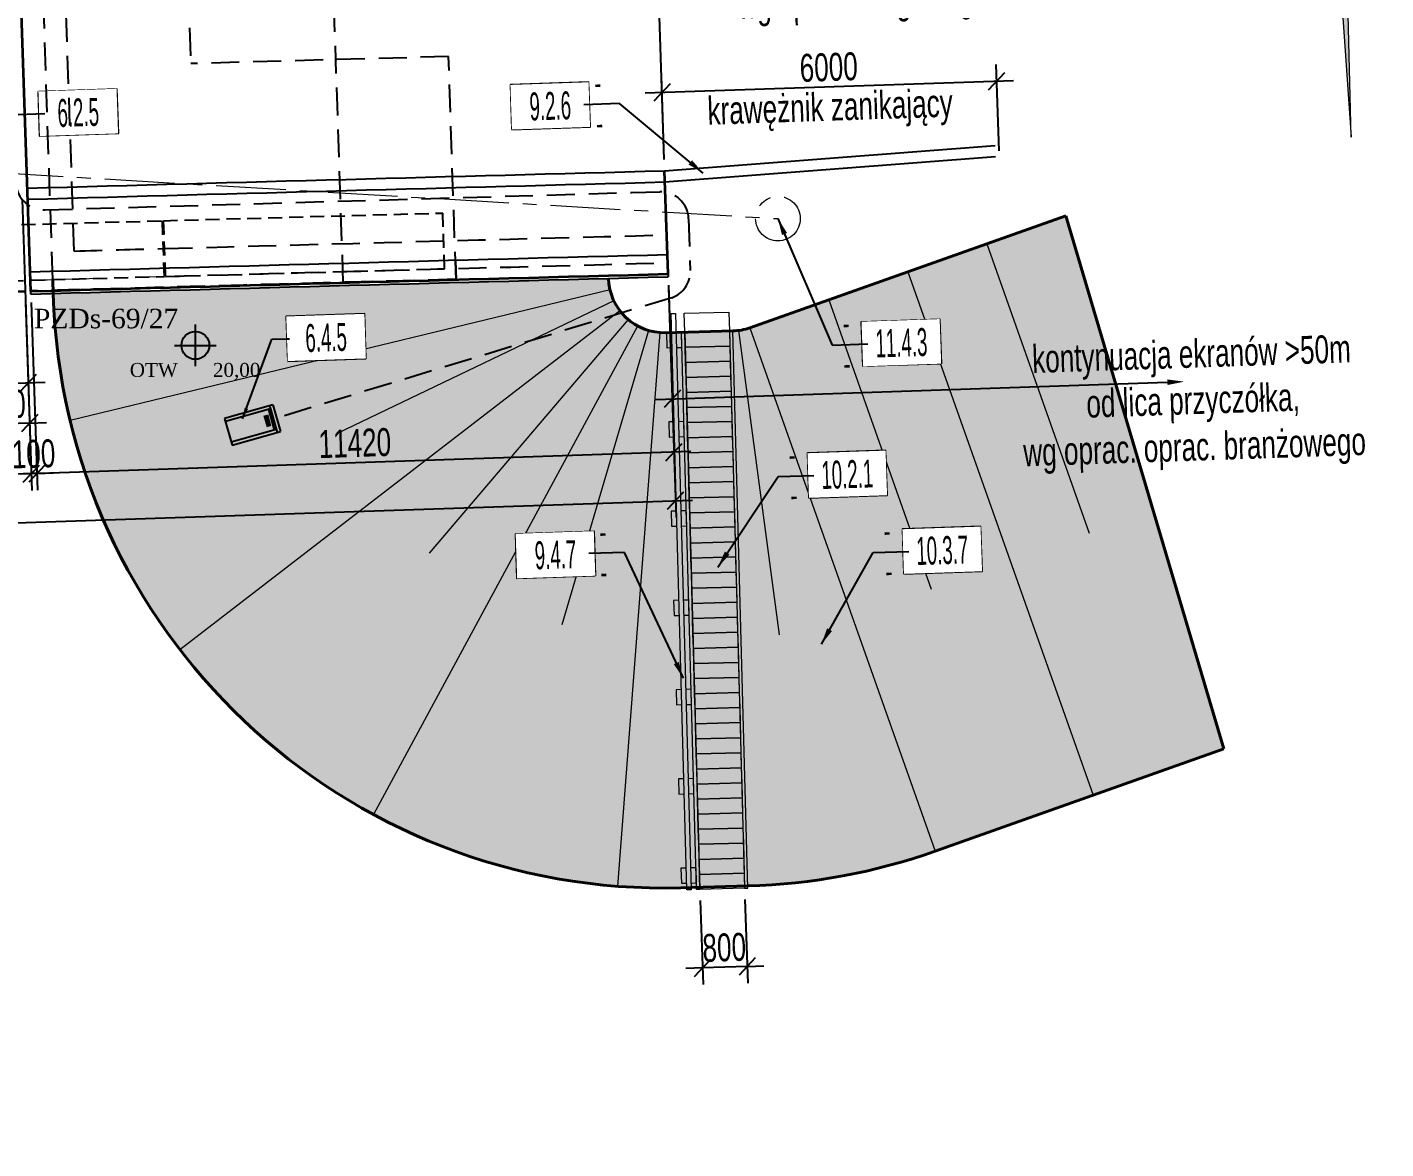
# Model space of a CAD drawing. Header units: metres. Extents: x 8395712 to 9795150, y 4166577 to 5794892.
# Drawn here: x 8418211.05 to 8418235.39, y 5772402.6 to 5772422.7 of the extents above; entities that cross this region are included whole.
import ezdxf
from ezdxf.enums import TextEntityAlignment as Align

# ---------------------------------------------------------------- set-up
doc = ezdxf.new("R2010")
doc.units = ezdxf.units.M
doc.set_wipeout_variables(frame=1)
doc.header["$PDMODE"] = 35
doc.header["$PDSIZE"] = 0.002
for name, pattern in [('CENTER', [2, 1.25, -0.25, 0.25, -0.25]), ('DASHED', [0.75, 0.5, -0.25]), ('HIDDEN', [0.375, 0.25, -0.125])]:
    doc.linetypes.add(name, pattern=pattern)
for name, color, linetype in [('00RysOpi-T', 2, 'Continuous'), ('AII_M_bariery', 8, 'Continuous'), ('AII_M_ekrany', 8, 'Continuous'), ('AII_M_krawężnik', 9, 'Continuous'), ('AII_M_opisy do legendy', 2, 'Continuous'), ('AII_M_podpory', 1, 'Continuous'), ('AII_M_schody', 8, 'Continuous'), ('AII_odwodnienie_drenaż', 140, 'Continuous')]:
    doc.layers.add(name, color=color, linetype=linetype)
for name, color, linetype, lineweight in [('AII_M_geologia', 1, 'Continuous', 25), ('AII_M_konstrukcja 0.35', 2, 'Continuous', 35), ('AII_M_kreskowanie', 8, 'Continuous', 0), ('AII_M_kreskowanie skarp', 8, 'Continuous', 0), ('AII_M_odwodnienie', 8, 'Continuous', 9), ('AII_M_opisy spadki', 9, 'Continuous', 18), ('AII_M_opisy wymiary', 1, 'Continuous', 25), ('AII_M_skarpy', 62, 'Continuous', 18), ('AII_M_wymiary', 1, 'Continuous', 25), ('AII_M_wyposazenie', 1, 'Continuous', 25)]:
    doc.layers.add(name, color=color, linetype=linetype, lineweight=lineweight)
doc.styles.add('CDMSTYLE', font='CDMSIMPL.shx', dxfattribs={"width": 0.7, "bigfont": 'CDMBIGPL.shx'})
doc.styles.add('GT_B-SP', font='times.ttf')
doc.linetypes.add('OGRODZENIE2', pattern='A,6.35,-2.54,[132,ltypeshp.shx,S=2.54,R=0,X=-2.54,Y=0],-2.54,25.4', length=36.83)
doc.dimstyles.new('CDM-ME100MM$7', dxfattribs={"dimscale": 0.1, "dimtxt": 2.5, "dimasz": 1.5, "dimexe": 1.5, "dimexo": 1, "dimgap": 0.5, "dimtad": 1, "dimdec": 0, "dimlfac": 1000, "dimrnd": 1, "dimzin": 9, "dimtxsty": 'CDMSTYLE', "dimblk": 'OBLIQUE', "dimcen": 2.5, "dimdle": 1.5, "dimclrd": 9, "dimclre": 9, "dimclrt": 1, "dimadec": 1, "dimazin": 2, "dimtfac": 1, "dimtdec": 0, "dimtix": 1, "dimtmove": 2, "dimatfit": 3, "dimfxl": 1, "dimtvp": 1, "dimtolj": 1, "dimtzin": 0, "dimlwd": 25, "dimlwe": 25, "dimarcsym": 0})
doc.dimstyles.new('CDM-ME200MM', dxfattribs={"dimscale": 0.2, "dimtxt": 2.5, "dimasz": 1.5, "dimexe": 1.5, "dimexo": 1, "dimgap": 0.5, "dimtad": 1, "dimdec": 0, "dimlfac": 1000, "dimrnd": 1, "dimzin": 9, "dimtxsty": 'CDMSTYLE', "dimblk": 'OBLIQUE', "dimcen": 2.5, "dimdle": 1.5, "dimclrd": 9, "dimclre": 9, "dimadec": 1, "dimazin": 2, "dimtfac": 1, "dimtdec": 0, "dimtix": 1, "dimtmove": 2, "dimatfit": 3, "dimldrblk": 'DOT', "dimfxl": 1, "dimtvp": 1, "dimtolj": 1, "dimtzin": 0, "dimlwd": 25, "dimlwe": 25, "dimarcsym": 0})
doc.dimstyles.new('CDM-ME200MM$7', dxfattribs={"dimscale": 0.2, "dimtxt": 2.5, "dimasz": 1.5, "dimexe": 1.5, "dimexo": 1, "dimgap": 0.5, "dimtad": 1, "dimdec": 0, "dimlfac": 1000, "dimrnd": 1, "dimzin": 9, "dimtxsty": 'CDMSTYLE', "dimblk": 'OBLIQUE', "dimcen": 2.5, "dimdle": 1.5, "dimclrd": 9, "dimclre": 9, "dimadec": 1, "dimazin": 2, "dimtfac": 1, "dimtdec": 0, "dimtix": 1, "dimtmove": 2, "dimatfit": 3, "dimfxl": 1, "dimtvp": 1, "dimtolj": 1, "dimtzin": 0, "dimlwd": 25, "dimlwe": 25, "dimarcsym": 0})

# ---------------------------------------------------------------- blocks, each defined once
blk = doc.blocks.new('_OBLIQUE')
at = {"color": 0, "linetype": 'ByBlock'}
blk.add_line((-0.5, -0.5), (0.5, 0.5), dxfattribs=at)
blk = doc.blocks.new('*D35')
at = {"layer": 'AII_M_opisy wymiary', "color": 9, "linetype": 'ByBlock', "lineweight": 25, "transparency": 16777216}
for p, q in [((8418222.539, 5772418.029), (8418222.677, 5772413.918)), ((8418123.155, 5772414.699), (8418123.293, 5772410.589)), ((8418122.983, 5772410.878), (8418222.967, 5772414.228))]:
    blk.add_line(p, q, dxfattribs=at)
at = {"layer": 'Defpoints', "color": 0, "linetype": 'ByBlock', "lineweight": 25, "transparency": 16777216}
for p in [(8418222.533, 5772418.229), (8418123.149, 5772414.899), (8418222.667, 5772414.218)]:
    blk.add_point(p, dxfattribs=at)
at = {"layer": 'AII_M_opisy wymiary', "color": 9, "linetype": 'ByBlock', "lineweight": 25, "transparency": 16777216, "xscale": 0.3, "yscale": 0.3, "zscale": 0.3}
for p, rotation in [((8418222.667, 5772414.218), 1.918980294524142), ((8418123.283, 5772410.888), 181.9189802945241)]:
    blk.add_blockref('_OBLIQUE', p, dxfattribs=dict(at, rotation=rotation))
at = {"layer": 'AII_M_opisy wymiary', "color": 0, "linetype": 'ByBlock', "lineweight": 40, "transparency": 16777216, "insert": (8418172.963, 5772412.903), "char_height": 0.5, "attachment_point": 5, "rotation": 1.919, "style": 'CDMSTYLE'}
blk.add_mtext('\\A1;99440', dxfattribs=at)
blk = doc.blocks.new('_DOT')
at = {"color": 0, "linetype": 'ByBlock'}
blk.add_line((-0.5, 0), (-1, 0), dxfattribs=at)
at = {"color": 0, "linetype": 'ByBlock', "const_width": 0.5}
blk.add_lwpolyline([(-0.25, 0, 1), (0.25, 0, 1)], format="xyb", close=True, dxfattribs=at)
blk = doc.blocks.new('A$C76382393')
at = {"layer": 'AII_M_opisy spadki'}
h = blk.add_hatch(color=254, dxfattribs=at)
h.dxf.hatch_style = 1
edge = h.paths.add_edge_path()
edge.add_line((0.1321, -8.0488), (-0.0484, 2.9497))
edge.add_line((-0.0484, 2.9497), (-0.5483, 2.9402))
edge.add_line((-0.5483, 2.9402), (0.1321, -8.0488))
at = {"layer": 'AII_M_opisy spadki', "color": 8}
blk.add_lwpolyline([(0.1321, -8.0488), (-0.0484, 2.9497), (-0.5483, 2.9402)], close=True, dxfattribs=at)
blk = doc.blocks.new('*U147')
at = {"layer": 'AII_M_schody', "linetype": 'Continuous', "lineweight": 5}
blk.add_lwpolyline([(0.135, -0.4), (-0.135, -0.4), (-0.135, 0.4), (0.135, 0.4)], close=True, dxfattribs=at)
blk = doc.blocks.new('*U148')
at = {"layer": 'AII_M_schody', "color": 0, "linetype": 'ByBlock', "lineweight": -2, "transparency": 16777216}
for p in [(0, 0), (0.27, 0), (0.54, 0), (0.81, 0), (1.08, 0), (1.35, 0), (1.62, 0), (1.89, 0), (2.16, 0), (2.43, 0), (2.7, 0), (2.97, 0), (3.24, 0), (3.51, 0), (3.78, 0), (4.05, 0), (4.32, 0), (4.59, 0), (4.86, 0), (5.13, 0), (5.4, 0), (5.67, 0), (5.94, 0), (6.21, 0), (6.48, 0), (6.75, 0), (7.02, 0), (7.29, 0), (7.56, 0), (7.83, 0), (8.1, 0), (8.37, 0), (8.64, 0), (8.91, 0), (9.18, 0), (9.45, 0), (9.72, 0)]:
    blk.add_blockref('*U147', p, dxfattribs=at)
blk = doc.blocks.new('*U149')
at = {"layer": 'AII_M_schody', "linetype": 'Continuous', "lineweight": 5}
for points in [[(0.135, 0.04), (0.135, 0.135), (-0.135, 0.135), (-0.135, 0.04)], [(-0.135, -0.04), (-0.135, -0.135), (0.135, -0.135), (0.135, -0.04)]]:
    blk.add_lwpolyline(points, dxfattribs=at)
blk = doc.blocks.new('*U150')
at = {"layer": 'AII_M_schody', "color": 0, "linetype": 'ByBlock', "lineweight": -2, "transparency": 16777216}
for p in [(0, 0), (1.6, 0), (3.2, 0), (4.8, 0), (6.4, 0), (8, 0), (9.6, 0)]:
    blk.add_blockref('*U149', p, dxfattribs=at)
blk = doc.blocks.new('A$Cdee05ab6')
at = {"layer": 'AII_M_kreskowanie skarp'}
for p, q in [((5.706, 0.584), (7.538, -4.602)), ((4.292, 0.084), (7.606, -9.298)), ((-1.042, -0.236), (-10.715, -2.569)), ((-1.069, -0.028), (-6.567, -0.178)), ((-0.973, -0.433), (-5.934, -2.806)), ((2.878, -0.415), (4.709, -5.601)), ((-0.864, -0.611), (-8.751, -6.677)), ((-0.548, -0.882), (-5.286, -9.631)), ((-0.72, -0.763), (-4.288, -4.949)), ((-0.355, -0.962), (-1.911, -6.237)), ((1.259, -0.964), (1.983, -6.416)), ((1.463, -0.915), (4.777, -10.297)), ((-0.149, -1), (-0.919, -10.921))]:
    blk.add_line(p, q, dxfattribs=at)
at = {"layer": 'AII_M_schody', "linetype": 'Continuous', "lineweight": 5}
for points in [[(0.052, -0.661), (0.132, -0.658), (0.405, -10.985), (0.325, -10.987)], [(0.296, -0.994), (0.287, -0.654), (1.087, -0.633), (1.096, -0.973)], [(1.42, -10.958), (1.156, -0.972), (1.096, -0.973), (1.36, -10.96)], [(0.5, -10.982), (0.236, -0.996), (0.296, -0.994), (0.56, -10.981)]]:
    blk.add_lwpolyline(points, close=True, dxfattribs=at)
at = {"layer": 'AII_M_skarpy', "linetype": 'ByBlock', "lineweight": 40}
for p, q in [((7.122, 1.084), (1.463, -0.915)), ((9.95, -8.47), (7.122, 1.084)), ((-11.015, -0.299), (-11.023, -0.05)), ((1.156, -0.972), (-0.043, -1.003)), ((9.95, -8.47), (4.777, -10.297)), ((1.419, -10.918), (0.22, -10.95))]:
    blk.add_line(p, q, dxfattribs=at)
for centre, radius, start, end in [((-0.069, -0.004), 1, 181.4167, 271.5124), ((-0.069, -0.004), 10.95, 181.5482, 271.5124), ((1.13, 0.028), 1, 271.5124, 289.4546), ((1.13, 0.028), 10.95, 271.5124, 289.4546)]:
    blk.add_arc(centre, radius, start, end, dxfattribs=at)
at = {"layer": 'AII_M_schody', "color": 1, "linetype": 'ByBlock', "lineweight": 25, "rotation": 271.5123745641687}
for name, p in [('*U148', (0.7, -1.119)), ('*U150', (0.105, -1.134))]:
    blk.add_blockref(name, p, dxfattribs=at)
blk = doc.blocks.new('*D168')
at = {"layer": 'AII_M_opisy wymiary', "color": 9, "lineweight": 25, "transparency": 16777216}
for p, q in [((8418222.462, 5772420.329), (8418222.349, 5772423.696)), ((8418229.954, 5772423.651), (8418228.922, 5772423.616)), ((8418222.059, 5772423.386), (8418223.092, 5772423.42))]:
    blk.add_line(p, q, dxfattribs=at)
blk.add_solid([(8418229.952, 5772423.701), (8418229.956, 5772423.601), (8418230.254, 5772423.661)], dxfattribs=at)
at = {"layer": 'Defpoints', "color": 0, "lineweight": 25, "transparency": 16777216}
for p in [(8418230.173, 5772426.062), (8418230.254, 5772423.661), (8418222.469, 5772420.129)]:
    blk.add_point(p, dxfattribs=at)
at = {"layer": 'AII_M_opisy wymiary', "color": 9, "lineweight": 25, "transparency": 16777216, "xscale": 0.3, "yscale": 0.3, "zscale": 0.3, "rotation": 181.9206224705968}
blk.add_blockref('_OBLIQUE', (8418222.359, 5772423.396), dxfattribs=at)
at = {"layer": 'AII_M_opisy wymiary', "color": 0, "lineweight": 25, "transparency": 16777216, "insert": (8418226.007, 5772423.518), "char_height": 0.5, "attachment_point": 5, "rotation": 1.9206, "style": 'CDMSTYLE'}
blk.add_mtext('\\A1;kontynuacja barier \\Pwg oprac. drogowego', dxfattribs=at)
blk = doc.blocks.new('*D170')
at = {"layer": 'AII_M_opisy wymiary', "color": 9, "linetype": 'ByBlock', "lineweight": 25, "transparency": 16777216}
for p, q in [((8418228.46, 5772420.489), (8418228.408, 5772422.035)), ((8418222.122, 5772421.524), (8418228.718, 5772421.745)), ((8418222.462, 5772420.329), (8418222.412, 5772421.833))]:
    blk.add_line(p, q, dxfattribs=at)
at = {"layer": 'Defpoints', "color": 0, "linetype": 'ByBlock', "lineweight": 25, "transparency": 16777216}
for p in [(8418228.418, 5772421.735), (8418228.467, 5772420.29), (8418222.469, 5772420.129)]:
    blk.add_point(p, dxfattribs=at)
at = {"layer": 'AII_M_opisy wymiary', "color": 9, "linetype": 'ByBlock', "lineweight": 25, "transparency": 16777216, "xscale": 0.3, "yscale": 0.3, "zscale": 0.3}
for p, rotation in [((8418228.418, 5772421.735), 1.92062245059773), ((8418222.422, 5772421.534), 181.9206224505977)]:
    blk.add_blockref('_OBLIQUE', p, dxfattribs=dict(at, rotation=rotation))
at = {"layer": 'AII_M_opisy wymiary', "color": 0, "linetype": 'ByBlock', "lineweight": 25, "transparency": 16777216, "char_height": 0.5, "attachment_point": 5, "rotation": 1.9206, "style": 'CDMSTYLE'}
for s, insert in [('\\A1;6000', (8418225.408, 5772421.984)), ('\\A1;krawężnik zanikający', (8418225.435, 5772421.201))]:
    blk.add_mtext(s, dxfattribs=dict(at, insert=insert))
blk = doc.blocks.new('*D173')
at = {"layer": 'AII_M_opisy wymiary', "color": 9, "linetype": 'ByBlock', "lineweight": 25, "transparency": 16777216}
for p, q in [((8418223.108, 5772407.049), (8418223.159, 5772405.545)), ((8418223.908, 5772407.071), (8418223.958, 5772405.571)), ((8418223.149, 5772405.844), (8418222.849, 5772405.834)), ((8418223.948, 5772405.871), (8418223.149, 5772405.844)), ((8418223.948, 5772405.871), (8418224.248, 5772405.881))]:
    blk.add_line(p, q, dxfattribs=at)
at = {"layer": 'Defpoints', "color": 0, "linetype": 'ByBlock', "lineweight": 25, "transparency": 16777216}
for p in [(8418223.102, 5772407.249), (8418223.901, 5772407.271), (8418223.149, 5772405.844)]:
    blk.add_point(p, dxfattribs=at)
at = {"layer": 'AII_M_opisy wymiary', "color": 9, "linetype": 'ByBlock', "lineweight": 25, "transparency": 16777216, "xscale": 0.3, "yscale": 0.3, "zscale": 0.3}
for p, rotation in [((8418223.149, 5772405.844), 1.92062245079579), ((8418223.948, 5772405.871), 181.9206224507958)]:
    blk.add_blockref('_OBLIQUE', p, dxfattribs=dict(at, rotation=rotation))
at = {"layer": 'AII_M_opisy wymiary', "color": 0, "linetype": 'ByBlock', "lineweight": 25, "transparency": 16777216, "insert": (8418223.537, 5772406.208), "char_height": 0.5, "attachment_point": 5, "rotation": 1.9206, "style": 'CDMSTYLE'}
blk.add_mtext('\\A1;800', dxfattribs=at)
blk = doc.blocks.new('OpiNum01')
at = {"layer": 'AII_M_opisy do legendy', "color": 0, "linetype": 'Continuous'}
blk.add_lwpolyline([(-3.5, -2), (3.5, -2), (3.5, 2), (-3.5, 2)], close=True, dxfattribs=at)
at = {"color": 9, "linetype": 'Continuous', "lineweight": 25, "style": 'CDMSTYLE', "width": 0.7, "flags": 1}
for tag, p in [('NAZWAPOL', (-4.1, -6.8)), ('NAZWAANG', (-4.1, -10.48)), ('SPECYF', (-4.1, -14.15)), ('ID', (-4.1, -17.82)), ('BAZA', (-4.1, -21.5)), ('RYSUNEK', (-4.1, -25.17))]:
    blk.add_attdef(tag, p, '', height=2, dxfattribs=at)
at = {"layer": 'AII_M_opisy do legendy', "linetype": 'Continuous', "lineweight": -2, "style": 'CDMSTYLE', "width": 0.5}
blk.add_attdef('NR', text='', height=2.5, dxfattribs=at).set_placement((0, 0), align=Align.MIDDLE)
at = {"color": 0, "linetype": 'Continuous'}
blk.add_wipeout([(-3.5, -2), (3.5, -2), (3.5, 2), (-3.5, 2)], dxfattribs=at).dxf.layer = 'AII_M_opisy do legendy'
blk = doc.blocks.new('OpiTxt01')
at = {"color": 0, "linetype": 'Continuous', "lineweight": 20, "style": 'CDMSTYLE', "width": 0.7}
blk.add_attdef('TEKST_GORNY', (1, 0.89), '', height=2, dxfattribs=at)
at = {"color": 0, "linetype": 'Continuous', "lineweight": -2, "style": 'CDMSTYLE', "width": 0.7}
blk.add_attdef('TEKST_DOLNY', (1.05, -2.73), '', height=2, dxfattribs=at)
blk = doc.blocks.new('Wylot_prefabrykowany')
at = {"layer": 'AII_odwodnienie_drenaż', "color": 0, "linetype": 'ByBlock', "lineweight": -2, "ltscale": 0.01}
for points in [[(0, 0.25), (0, -0.25)], [(0, 0.25), (0.9, 0.25)], [(0.06, 0.25), (0.06, -0.25)], [(0.9, 0.25), (0.9, -0.25)], [(0.06, 0.19), (0.9, 0.19)], [(0.1, 0.19), (0.1, -0.19)], [(0.15, 0.103), (0.15, -0.107)], [(0.17, 0.103), (0.17, -0.107)], [(0.2, 0.103), (0.2, -0.107)], [(0.9, -0.19), (0.06, -0.19)], [(0.9, -0.25), (0, -0.25)]]:
    blk.add_lwpolyline(points, dxfattribs=at)
blk = doc.blocks.new('*D194')
at = {"layer": 'AII_M_opisy wymiary', "color": 9, "linetype": 'ByBlock', "lineweight": 25, "transparency": 16777216}
for p, q in [((8418210.96, 5772419.615), (8418211.08, 5772416.027)), ((8418145.835, 5772417.484), (8418145.957, 5772413.844)), ((8418211.37, 5772416.337), (8418145.647, 5772414.133))]:
    blk.add_line(p, q, dxfattribs=at)
at = {"layer": 'Defpoints', "color": 0, "linetype": 'ByBlock', "lineweight": 25, "transparency": 16777216}
for p in [(8418210.953, 5772419.815), (8418145.828, 5772417.684), (8418145.947, 5772414.143)]:
    blk.add_point(p, dxfattribs=at)
at = {"layer": 'AII_M_opisy wymiary', "color": 9, "linetype": 'ByBlock', "lineweight": 25, "transparency": 16777216, "xscale": 0.3, "yscale": 0.3, "zscale": 0.3}
for p, rotation in [((8418211.07, 5772416.327), 1.92062245079579), ((8418145.947, 5772414.143), 181.9206224507958)]:
    blk.add_blockref('_OBLIQUE', p, dxfattribs=dict(at, rotation=rotation))
at = {"layer": 'AII_M_opisy wymiary', "color": 0, "linetype": 'ByBlock', "lineweight": 25, "transparency": 16777216, "char_height": 0.5, "attachment_point": 5, "rotation": 1.9206, "style": 'CDMSTYLE'}
for s, insert in [('\\A1;zasięg ścieku przykrawężnikowego', (8418178.494, 5772415.668)), ('\\A1;65160', (8418178.52, 5772414.886))]:
    blk.add_mtext(s, dxfattribs=dict(at, insert=insert))
blk = doc.blocks.new('*D195')
at = {"layer": 'AII_M_opisy wymiary', "color": 9, "linetype": 'ByBlock', "lineweight": 25, "transparency": 16777216}
for p, q in [((8418222.538, 5772418.079), (8418222.648, 5772414.787)), ((8418211.122, 5772417.769), (8418211.234, 5772414.405)), ((8418222.938, 5772415.097), (8418210.925, 5772414.694))]:
    blk.add_line(p, q, dxfattribs=at)
at = {"layer": 'Defpoints', "color": 0, "linetype": 'ByBlock', "lineweight": 25, "transparency": 16777216}
for p in [(8418222.531, 5772418.279), (8418211.115, 5772417.969), (8418211.224, 5772414.704)]:
    blk.add_point(p, dxfattribs=at)
at = {"layer": 'AII_M_opisy wymiary', "color": 9, "linetype": 'ByBlock', "lineweight": 25, "transparency": 16777216, "xscale": 0.3, "yscale": 0.3, "zscale": 0.3}
for p, rotation in [((8418222.638, 5772415.087), 1.92062245079579), ((8418211.224, 5772414.704), 181.9206224507958)]:
    blk.add_blockref('_OBLIQUE', p, dxfattribs=dict(at, rotation=rotation))
at = {"layer": 'AII_M_opisy wymiary', "color": 0, "linetype": 'ByBlock', "lineweight": 25, "transparency": 16777216, "insert": (8418216.919, 5772415.246), "char_height": 0.5, "attachment_point": 5, "rotation": 1.9206, "style": 'CDMSTYLE'}
blk.add_mtext('\\A1;11420', dxfattribs=at)
blk = doc.blocks.new('*D196')
at = {"layer": 'AII_M_opisy wymiary', "color": 9, "linetype": 'ByBlock', "lineweight": 25, "transparency": 16777216}
for p, q in [((8418211.022, 5772417.766), (8418211.134, 5772414.401)), ((8418211.122, 5772417.769), (8418211.234, 5772414.405)), ((8418211.124, 5772414.701), (8418210.825, 5772414.691)), ((8418211.224, 5772414.704), (8418211.124, 5772414.701)), ((8418211.224, 5772414.704), (8418211.524, 5772414.715))]:
    blk.add_line(p, q, dxfattribs=at)
at = {"layer": 'Defpoints', "color": 0, "linetype": 'ByBlock', "lineweight": 25, "transparency": 16777216}
for p in [(8418211.015, 5772417.966), (8418211.115, 5772417.969), (8418211.124, 5772414.701)]:
    blk.add_point(p, dxfattribs=at)
at = {"layer": 'AII_M_opisy wymiary', "color": 9, "linetype": 'ByBlock', "lineweight": 25, "transparency": 16777216, "xscale": 0.3, "yscale": 0.3, "zscale": 0.3}
for p, rotation in [((8418211.124, 5772414.701), 1.92062245079579), ((8418211.224, 5772414.704), 181.9206224507958)]:
    blk.add_blockref('_OBLIQUE', p, dxfattribs=dict(at, rotation=rotation))
at = {"layer": 'AII_M_opisy wymiary', "color": 0, "linetype": 'ByBlock', "lineweight": 25, "transparency": 16777216, "insert": (8418211.163, 5772415.053), "char_height": 0.5, "attachment_point": 5, "rotation": 1.9206, "style": 'CDMSTYLE'}
blk.add_mtext('\\A1;100', dxfattribs=at)
blk = doc.blocks.new('*D197')
at = {"layer": 'AII_M_opisy wymiary', "color": 9, "linetype": 'ByBlock', "lineweight": 25, "transparency": 16777216}
for p, q in [((8418211.022, 5772417.766), (8418211.134, 5772414.401)), ((8418134.265, 5772415.192), (8418134.378, 5772411.827)), ((8418211.424, 5772414.711), (8418134.068, 5772412.117))]:
    blk.add_line(p, q, dxfattribs=at)
at = {"layer": 'Defpoints', "color": 0, "linetype": 'ByBlock', "lineweight": 25, "transparency": 16777216}
for p in [(8418211.015, 5772417.966), (8418134.258, 5772415.392), (8418134.368, 5772412.127)]:
    blk.add_point(p, dxfattribs=at)
at = {"layer": 'AII_M_opisy wymiary', "color": 9, "linetype": 'ByBlock', "lineweight": 25, "transparency": 16777216, "xscale": 0.3, "yscale": 0.3, "zscale": 0.3}
for p, rotation in [((8418211.124, 5772414.701), 1.92062245079579), ((8418134.368, 5772412.127), 181.9206224507958)]:
    blk.add_blockref('_OBLIQUE', p, dxfattribs=dict(at, rotation=rotation))
at = {"layer": 'AII_M_opisy wymiary', "color": 0, "linetype": 'ByBlock', "lineweight": 25, "transparency": 16777216, "insert": (8418172.734, 5772413.764), "char_height": 0.5, "attachment_point": 5, "rotation": 1.9206, "style": 'CDMSTYLE'}
blk.add_mtext('\\A1;Lc=76800', dxfattribs=at)
blk = doc.blocks.new('*D200')
at = {"layer": 'AII_M_opisy wymiary', "color": 9, "linetype": 'ByBlock', "lineweight": 25, "transparency": 16777216}
for p, q in [((8418210.122, 5772417.741), (8418210.205, 5772415.275)), ((8418211.022, 5772417.766), (8418211.104, 5772415.306)), ((8418210.195, 5772415.575), (8418209.895, 5772415.565)), ((8418211.094, 5772415.605), (8418210.195, 5772415.575)), ((8418211.094, 5772415.605), (8418211.394, 5772415.616))]:
    blk.add_line(p, q, dxfattribs=at)
at = {"layer": 'Defpoints', "color": 0, "linetype": 'ByBlock', "lineweight": 25, "transparency": 16777216}
for p in [(8418210.115, 5772417.94), (8418211.015, 5772417.966), (8418210.195, 5772415.575)]:
    blk.add_point(p, dxfattribs=at)
at = {"layer": 'AII_M_opisy wymiary', "color": 9, "linetype": 'ByBlock', "lineweight": 25, "transparency": 16777216, "xscale": 0.3, "yscale": 0.3, "zscale": 0.3}
for p, rotation in [((8418210.195, 5772415.575), 1.92062245079579), ((8418211.094, 5772415.605), 181.9206224507958)]:
    blk.add_blockref('_OBLIQUE', p, dxfattribs=dict(at, rotation=rotation))
at = {"layer": 'AII_M_opisy wymiary', "color": 0, "linetype": 'ByBlock', "lineweight": 25, "transparency": 16777216, "insert": (8418210.633, 5772415.94), "char_height": 0.5, "attachment_point": 5, "rotation": 1.9206, "style": 'CDMSTYLE'}
blk.add_mtext('\\A1;900', dxfattribs=at)
blk = doc.blocks.new('przyczolek_os4')
at = {"color": 1, "linetype": 'DASHED', "lineweight": 25, "elevation": 0}
for points in [[(73.699, 65.534), (76.699, 65.516)], [(77.499, 65.512), (79.699, 65.499)]]:
    blk.add_lwpolyline(points, dxfattribs=at)
at = {"color": 1, "linetype": 'DASHED', "lineweight": 25}
for points in [[(76.699, 65.496), (73.699, 65.514)], [(79.699, 65.479), (77.499, 65.492)]]:
    blk.add_lwpolyline(points, dxfattribs=at)
at = {"color": 1, "linetype": 'ByBlock', "lineweight": 25}
for points in [[(76.699, 65.496), (76.699, 65.516)], [(77.499, 65.492), (77.499, 65.512)]]:
    blk.add_lwpolyline(points, dxfattribs=at)
at = {"layer": 'AII_M_odwodnienie', "linetype": 'CENTER', "extrusion": (0, 0, -1)}
blk.add_arc((-38.199, -6934.386), 6985.05, 90.3158119, 90.3354912, dxfattribs=at)
at = {"layer": 'AII_M_podpory', "linetype": 'DASHED', "lineweight": 35}
for points in [[(73.699, 80.674, -0.000137), (76.599, 80.659, -0.0001)], [(73.699, 50.374, -0.000137), (76.599, 50.359, -0.0001)]]:
    blk.add_lwpolyline(points, format="xyb", dxfattribs=at)
for points in [[(73.699, 65.534), (73.699, 80.674)], [(73.699, 50.374), (73.699, 65.514)]]:
    blk.add_lwpolyline(points, dxfattribs=at)
at = {"layer": 'AII_M_podpory', "linetype": 'DASHED', "lineweight": 35, "elevation": 0}
for points in [[(76.699, 80.658, -0.000283), (84.319, 80.612)], [(76.699, 50.358, -0.000283), (84.319, 50.312)]]:
    blk.add_lwpolyline(points, format="xyb", dxfattribs=at)
at = {"layer": 'AII_M_podpory', "color": 1, "linetype": 'DASHED', "lineweight": 25, "elevation": 0}
for points in [[(84.319, 80.612), (84.319, 76.612), (79.699, 76.641), (79.699, 65.499)], [(82.299, 66.974), (82.299, 80.624)], [(82.299, 66.975), (76.707, 67.006)], [(79.699, 65.479), (79.699, 54.341)], [(82.299, 63.975), (76.69, 64.006)], [(82.299, 50.323), (82.299, 63.974)], [(84.319, 50.312), (84.319, 54.312), (79.699, 54.341)]]:
    blk.add_lwpolyline(points, dxfattribs=at)
at = {"layer": 'AII_M_podpory', "color": 1, "linetype": 'HIDDEN', "lineweight": 25}
for points in [[(79.099, 80.443), (75.199, 80.468)], [(75.199, 80.468), (75.199, 50.567)], [(84.119, 80.411), (84.116, 79.408), (79.116, 79.443)], [(84.119, 80.411), (79.119, 80.443)], [(79.096, 79.443), (76.196, 79.461)], [(76.199, 79.461), (76.199, 51.561)], [(76.199, 51.561), (79.099, 51.543)], [(79.119, 51.543), (84.122, 51.513)]]:
    blk.add_lwpolyline(points, dxfattribs=at)
at = {"layer": 'AII_M_podpory', "color": 8, "linetype": 'DASHED', "lineweight": 25}
for points in [[(77.099, 65.509), (77.099, 80.456)], [(88.119, 79.886), (88.119, 80.386)], [(77.499, 67.304), (77.499, 79.953)], [(79.098, 79.943), (77.499, 79.953)], [(88.119, 79.886), (79.118, 79.943)], [(77.099, 50.555), (77.099, 65.499)], [(77.499, 51.053), (77.499, 63.704)], [(88.119, 50.485), (88.119, 50.985)]]:
    blk.add_lwpolyline(points, dxfattribs=at)
at = {"layer": 'AII_M_podpory', "color": 1, "linetype": 'HIDDEN', "lineweight": 25, "elevation": 0}
for points in [[(79.096, 79.443), (79.099, 80.443)], [(79.116, 79.443), (79.119, 80.443)], [(79.099, 50.543), (79.099, 51.543)], [(79.119, 50.543), (79.119, 51.543)], [(84.119, 50.513), (84.122, 51.513)], [(75.199, 50.567), (79.099, 50.543)], [(79.119, 50.543), (84.119, 50.513)]]:
    blk.add_lwpolyline(points, dxfattribs=at)
at = {"layer": 'AII_M_podpory', "color": 8, "linetype": 'DASHED', "lineweight": 25, "extrusion": (0, 0, -1)}
for centre, radius, start, end in [((-38.199, -6904.986), 6985.55, 90.3356312, 90.4094495), ((-38.199, -6934.386), 6985.55, 90.322342, 90.3354672), ((-38.199, -6934.386), 6985.55, 90.3356312, 90.4094495), ((-38.199, -6934.386), 6985.05, 90.3356552, 90.4094789)]:
    blk.add_arc(centre, radius, start, end, dxfattribs=at)
blk = doc.blocks.new('*U449')
at = {"linetype": 'ByBlock', "lineweight": -2}
h = blk.add_hatch(color=0, dxfattribs=at)
h.dxf.hatch_style = 1
h.paths.add_polyline_path([(0.02, -2.45, 0.408249), (2.45, -0.03), (0.02, -0.03)])
h.paths.add_polyline_path([(-2.45, 0.02), (-0.03, 0.02), (-0.03, 2.45, 0.408249)])
at = {"color": 0, "linetype": 'ByBlock', "lineweight": -2}
for p, q in [((0, -3.75), (0, 3.75)), ((-3.75, 0), (3.75, 0))]:
    blk.add_line(p, q, dxfattribs=at)
blk.add_circle((0, 0), 2.5, dxfattribs=at)
at = {"color": 0, "style": 'GT_B-SP'}
for tag, height, p in [('TEST_ID', 3.5, (-3.06, 6.56)), ('DATA_1', 2.5, (-3.15, -3.15))]:
    blk.add_attdef(tag, text='', height=height, dxfattribs=at).set_placement(p, align=Align.TOP_RIGHT)
for tag, p in [('LEVEL', (3.15, 5.65)), ('DATA_2', (3.15, -3.15))]:
    blk.add_attdef(tag, text='', height=2.5, dxfattribs=at).set_placement(p, align=Align.TOP_LEFT)
at = {"color": 0, "style": 'GT_B-SP', "flags": 1}
for tag, p in [('PROJECT_ID', (0, -10.5)), ('EXT_DATA_01', (0, -14)), ('EXT_DATA_02', (0, -17.5)), ('EXT_DATA_03', (0, -21)), ('EXT_DATA_04', (0, -24.5)), ('EXT_DATA_05', (0, -27.71)), ('EXT_DATA_06', (0, -31.21)), ('EXT_DATA_07', (0, -34.71))]:
    blk.add_attdef(tag, p, '', height=2.5, dxfattribs=at)
blk = doc.blocks.new('*D484')
at = {"layer": 'AII_M_wymiary', "color": 9, "lineweight": 25, "transparency": 16777216}
for p, q in [((8418222.539, 5772418.029), (8418222.616, 5772415.742)), ((8418222.306, 5772416.032), (8418231.477, 5772416.339))]:
    blk.add_line(p, q, dxfattribs=at)
blk.add_solid([(8418231.475, 5772416.389), (8418231.478, 5772416.29), (8418231.776, 5772416.35)], dxfattribs=at)
at = {"layer": 'Defpoints', "color": 0, "lineweight": 25, "transparency": 16777216}
for p in [(8418222.533, 5772418.229), (8418231.776, 5772416.35), (8418231.787, 5772416.031)]:
    blk.add_point(p, dxfattribs=at)
at = {"layer": 'AII_M_wymiary', "color": 9, "lineweight": 25, "transparency": 16777216, "xscale": 0.3, "yscale": 0.3, "zscale": 0.3, "rotation": 181.9206224275094}
blk.add_blockref('_OBLIQUE', (8418222.606, 5772416.042), dxfattribs=at)
at = {"layer": 'AII_M_wymiary', "color": 0, "transparency": 16777216, "insert": (8418231.937, 5772415.942), "char_height": 0.5, "attachment_point": 5, "rotation": 1.9206, "style": 'CDMSTYLE'}
blk.add_mtext('\\A1;kontynuacja ekranów >50m\\Pod lica przyczółka,\\Pwg oprac. oprac. branżowego', dxfattribs=at)

msp = doc.modelspace()

# ---------------------------------------------------------------- hatches: boundary and pattern name
at = {"layer": 'AII_M_kreskowanie', "linetype": 'ByBlock', "lineweight": 25}
h = msp.add_hatch(dxfattribs=at)
h.set_pattern_fill('GRASS', color=256, scale=0.05)
h.set_pattern_definition([(91.92062, (8417820.252, 5772544.7308), (-0.9276184, 0.8674239), [0.238125, -1.5579262]), (46.92062, (8417820.252, 5772544.7308), (-0.9276184, 0.867424), [0.238125, -1.031875]), (136.92062, (8417820.252, 5772544.7308), (-0.867424, -0.9276184), [0.238125, -1.031875])])
h.paths.add_polyline_path([(8418132.7479, 5772445.4555), (8418123.2492, 5772445.2983, 0.4155548), (8418122.229, 5772446.2823), (8418121.0292, 5772446.2579, 0.0776354), (8418120.7253, 5772446.204), (8418115.0512, 5772444.2587), (8418113.4342, 5772453.7471), (8418117.6281, 5772455.185, -0.0780443), (8418120.8357, 5772455.7559), (8418122.0355, 5772455.7804, -0.4153554)])
h.paths.add_polyline_path([(8418119.2619, 5772404.7433), (8418113.4957, 5772406.3483), (8418116.0202, 5772415.5068), (8418121.8012, 5772413.8976, 0.0770016), (8418122.1053, 5772413.8616), (8418123.3045, 5772413.9047, 0.413512), (8418124.268, 5772414.9376), (8418133.7603, 5772415.322, -0.4153554), (8418123.6456, 5772404.4108), (8418123.6456, 5772404.4108), (8418122.4464, 5772404.3678, -0.0767977)])
h.paths.add_polyline_path([(8418229.6535, 5772419.3189), (8418223.9965, 5772417.3155, -0.0784483), (8418223.6899, 5772417.2585), (8418222.4903, 5772417.2258, -0.414703), (8418221.4634, 5772418.1999), (8418211.5173, 5772417.9207, 0.4140306), (8418222.761, 5772407.2795), (8418223.9606, 5772407.3121, 0.0784483), (8418227.3181, 5772407.9362), (8418232.4895, 5772409.7677)])

# ---------------------------------------------------------------- linework, layer by layer
at = {"color": 1, "linetype": 'ByBlock', "lineweight": 25}
for points in [[(8418222.4689, 5772420.1292), (8418228.3906, 5772420.5819)], [(8418222.5309, 5772418.279), (8418222.5326, 5772418.2291)]]:
    msp.add_lwpolyline(points, dxfattribs=at)
at = {"color": 8, "linetype": 'ByBlock', "lineweight": 25}
msp.add_lwpolyline([(8418222.4756, 5772419.9282), (8418228.3973, 5772420.3818)], dxfattribs=at)
at = {"color": 1, "linetype": 'ByBlock', "lineweight": 25, "elevation": 0}
msp.add_lwpolyline([(8418218.7208, 5772418.5217), (8418218.7324, 5772418.1778)], dxfattribs=at)
at = {"layer": 'AII_M_bariery', "linetype": 'OGRODZENIE2', "ltscale": 0.05, "extrusion": (0, 0, -1)}
msp.add_arc((-8418406.7296, 5765435.8582), 6986.5, 88.39511491, 88.48877139, dxfattribs=at)
at = {"layer": 'AII_M_ekrany', "linetype": 'OGRODZENIE2', "ltscale": 0.1, "extrusion": (0, 0, -1)}
msp.add_arc((-8418406.7296, 5765435.8582), 6985.2, 88.39517367, 88.48884758, dxfattribs=at)
at = {"layer": 'AII_M_konstrukcja 0.35'}
for points in [[(8418211.1149, 5772417.9685), (8418210.6075, 5772433.0986)], [(8418222.5309, 5772418.279), (8418222.4689, 5772420.1292)]]:
    msp.add_lwpolyline(points, dxfattribs=at)
at = {"layer": 'AII_M_konstrukcja 0.35', "extrusion": (0, 0, -1)}
msp.add_arc((-8418406.7296, 5765435.8582), 6984.85, 88.3951895, 88.4888681, dxfattribs=at)
at = {"layer": 'AII_M_krawężnik', "color": 8, "extrusion": (0, 0, -1)}
msp.add_arc((-8418466.7716, 5763261.1349), 9162.2519, 88.40066533, 88.47208124, dxfattribs=at)
at = {"layer": 'AII_M_odwodnienie', "linetype": 'CENTER'}
msp.add_lwpolyline([(8418210.4434, 5772420.1005), (8418224.4988, 5772419.2711)], dxfattribs=at)
msp.add_circle((8418224.4988, 5772419.2711), 0.4, dxfattribs=at)
at = {"layer": 'AII_M_opisy wymiary', "color": 1, "linetype": 'ByBlock', "lineweight": 40}
msp.add_circle((8418171.8303, 5772432.124), 22459.4841, dxfattribs=at)
at = {"layer": 'AII_M_wyposazenie'}
msp.add_lwpolyline([(8418211.1166, 5772417.9186), (8418211.1149, 5772417.9685)], dxfattribs=at)
at = {"layer": 'AII_M_wyposazenie', "extrusion": (0, 0, -1)}
msp.add_arc((-8418406.7296, 5765435.8582), 6984.8, 88.39519176, 88.48887103, dxfattribs=at)

# ---------------------------------------------------------------- block references
at = {"color": 1, "linetype": 'ByBlock', "lineweight": 25, "rotation": 0.0467067310479217}
msp.add_blockref('A$Cdee05ab6', (8418222.5326, 5772418.2291), dxfattribs=at)
at = {"layer": 'AII_M_geologia'}
ref = msp.add_blockref('*U449', (8418214.0621, 5772417.0001), dxfattribs=dict(at, xscale=0.1, yscale=0.1, zscale=0.1))
ref.add_attrib('TEST_ID', 'PZDs-69/27', dxfattribs={"layer": '0', "color": 0, "height": 0.35, "style": 'GT_B-SP'}).set_placement((8418213.756, 5772417.6561), align=Align.TOP_RIGHT)
ref.add_attrib('DATA_1', 'OTW', dxfattribs={"layer": '0', "color": 0, "height": 0.25, "style": 'GT_B-SP'}).set_placement((8418213.7469, 5772416.685), align=Align.TOP_RIGHT)
ref.add_attrib('DATA_2', '20,00', dxfattribs={"layer": '0', "color": 0, "height": 0.25, "style": 'GT_B-SP'}).set_placement((8418214.3773, 5772416.685), align=Align.TOP_LEFT)
at = {"layer": 'AII_M_odwodnienie', "color": 140, "linetype": 'Continuous', "lineweight": 25, "xscale": -1, "rotation": 15.76764261657517}
msp.add_blockref('Wylot_prefabrykowany', (8418215.5184, 5772415.696, -0.0069), dxfattribs=at)
at = {"layer": 'AII_M_opisy wymiary', "color": 1, "linetype": 'ByBlock', "lineweight": 40, "rotation": 0.4663577517621939}
msp.add_blockref('A$C76382393', (8418234.5732, 5772428.7766), dxfattribs=at)
at = {"layer": 'Defpoints', "color": 250, "linetype": 'Continuous', "lineweight": 0}
ref = msp.add_blockref('OpiTxt01', (8418226.1102, 5772417.0277), dxfattribs=dict(at, xscale=-0.2, yscale=0.2, zscale=0.2, rotation=1.920622442855926))
ref.add_attrib('TEKST_GORNY', '-', (8418225.6644, 5772417.1918), dxfattribs={"layer": '0', "color": 0, "linetype": 'Continuous', "lineweight": 20, "height": 0.4, "rotation": 1.92062, "style": 'CDMSTYLE', "width": 0.7})
ref.add_attrib('TEKST_DOLNY', '-', (8418225.679, 5772416.4667), dxfattribs={"layer": '0', "color": 0, "linetype": 'Continuous', "lineweight": -2, "height": 0.4, "rotation": 1.92062, "style": 'CDMSTYLE', "width": 0.7})
at = {"layer": 'Defpoints', "color": 250, "linetype": 'Continuous', "lineweight": 0, "xscale": 0.2, "yscale": 0.2, "zscale": 0.2}
for p, rotation in [((8418224.5014, 5772414.649), 1.920622437181531), ((8418226.203, 5772413.2869), 1.920622423104192)]:
    msp.add_blockref('OpiTxt01', p, dxfattribs=dict(at, rotation=rotation)).add_auto_attribs({'TEKST_GORNY': '-', 'TEKST_DOLNY': '-'})

# ---------------------------------------------------------------- dimensions: what is measured, and where the dimension line sits
at = {"layer": 'AII_M_opisy wymiary', "color": 1, "lineweight": 25}
dim = msp.add_linear_dim(base=(8418230.2539, 5772423.6606), p1=(8418222.4689, 5772420.1292), p2=(8418230.1734, 5772426.0624), angle=181.92062, text='kontynuacja barier \\Pwg oprac. drogowego', dimstyle='CDM-ME200MM', override={"dimblk1": 'OBLIQUE', "dimsah": 1, "dimse2": 1}, dxfattribs=at)
dim.commit()
dim.dimension.update_dxf_attribs({"geometry": '*D168', "text_midpoint": (8418226.0068, 5772423.5182), "dimtype": 160})
at = {"layer": 'AII_M_opisy wymiary', "color": 1, "linetype": 'ByBlock', "lineweight": 25}
for base, p1, p2, angle, text, picture, middle in [((8418228.4184, 5772421.7347), (8418222.4689, 5772420.1292), (8418228.4669, 5772420.2896), 181.92062, '<>\\Xkrawężnik zanikający', '*D170', (8418225.4201, 5772421.6342)), ((8418145.9467, 5772414.1434), (8418210.9529, 5772419.8147), (8418145.828, 5772417.6843), 1.92062, 'zasięg ścieku przykrawężnikowego\\X<>', '*D194', (8418178.5083, 5772415.2353)), ((8418134.3679, 5772412.1272), (8418211.0149, 5772417.9657), (8418134.2584, 5772415.392), 1.92062, 'Lc=<>', '*D197', (8418172.7344, 5772413.764))]:
    dim = msp.add_linear_dim(base=base, p1=p1, p2=p2, angle=angle, text=text, dimstyle='CDM-ME200MM', dxfattribs=at)
    dim.commit()
    dim.dimension.update_dxf_attribs({"geometry": picture, "text_midpoint": middle})
at = {"layer": 'AII_M_opisy wymiary', "color": 1, "linetype": 'ByBlock', "lineweight": 40}
dim = msp.add_aligned_dim(p1=(8418123.1487, 5772414.8992), p2=(8418222.5326, 5772418.2291), distance=-4.013, dimstyle='CDM-ME200MM', dxfattribs=at)
dim.commit()
dim.dimension.update_dxf_attribs({"geometry": '*D35', "text_midpoint": (8418172.9633, 5772412.9031)})
at = {"layer": 'AII_M_opisy wymiary', "color": 1, "linetype": 'ByBlock', "lineweight": 25}
for base, p1, p2, picture, middle in [((8418211.2244, 5772414.7045), (8418222.5309, 5772418.279), (8418211.1149, 5772417.9685), '*D195', (8418216.9194, 5772415.2457)), ((8418210.1946, 5772415.5753), (8418211.0149, 5772417.9657), (8418210.1153, 5772417.9405), '*D200', (8418210.6326, 5772415.9402)), ((8418211.1244, 5772414.7011), (8418211.1149, 5772417.9685), (8418211.0149, 5772417.9657), '*D196', (8418211.1626, 5772415.0526)), ((8418223.1487, 5772405.8445), (8418223.9013, 5772407.2705), (8418223.1016, 5772407.2487), '*D173', (8418223.5367, 5772406.2077))]:
    dim = msp.add_linear_dim(base=base, p1=p1, p2=p2, angle=1.92062, dimstyle='CDM-ME200MM', dxfattribs=at)
    dim.commit()
    dim.dimension.update_dxf_attribs({"geometry": picture, "text_midpoint": middle})

# ---------------------------------------------------------------- next in the draw order: block references
at = {"layer": '00RysOpi-T', "color": 1, "linetype": 'Continuous', "lineweight": 0}
ref = msp.add_blockref('OpiNum01', (8418211.9643, 5772421.1748), dxfattribs=dict(at, xscale=-0.2, yscale=0.2, zscale=0.2, rotation=181.9206223757872))
ref.add_attrib('NR', '6.2.5', dxfattribs={"layer": 'AII_M_opisy do legendy', "linetype": 'Continuous', "lineweight": -2, "height": 0.5, "rotation": 1.92062, "style": 'CDMSTYLE', "width": 0.5}).set_placement((8418211.9643, 5772421.1748), align=Align.MIDDLE)
for p, xscale, yscale, zscale, rotation, values in [((8418220.4198, 5772421.2914), 0.2000000000000001, 0.2000000000000001, 0.2000000000000001, 1.920622866863619, {'NR': '9.2.6'}), ((8418216.404, 5772417.1417), 0.2, 0.2, 0.2, 1.920622443593915, {'NR': '6.4.5'}), ((8418225.7407, 5772414.6906), 0.2, 0.2, 0.2, 1.920622437181531, {'NR': '10.2.1'}), ((8418227.4423, 5772413.3284), 0.2, 0.2, 0.2, 1.920622423104192, {'NR': '10.3.7'})]:
    msp.add_blockref('OpiNum01', p, dxfattribs=dict(at, xscale=xscale, yscale=yscale, zscale=zscale, rotation=rotation)).add_auto_attribs(values)
ref = msp.add_blockref('OpiNum01', (8418226.7099, 5772417.0478), dxfattribs=dict(at, xscale=-0.2, yscale=0.2, zscale=0.2, rotation=1.920622442855926))
ref.add_attrib('NR', '11.4.3', dxfattribs={"layer": 'AII_M_opisy do legendy', "linetype": 'Continuous', "lineweight": -2, "height": 0.5, "rotation": 1.92062, "style": 'CDMSTYLE', "width": 0.5}).set_placement((8418226.7099, 5772417.0478), align=Align.MIDDLE)
ref = msp.add_blockref('OpiNum01', (8418220.5136, 5772413.2477), dxfattribs=dict(at, xscale=-0.2, yscale=0.2, zscale=0.2, rotation=1.920622729006149))
ref.add_attrib('NR', '9.4.7', dxfattribs={"layer": 'AII_M_opisy do legendy', "linetype": 'Continuous', "lineweight": -2, "height": 0.5, "rotation": 1.92062, "style": 'CDMSTYLE', "width": 0.5}).set_placement((8418220.5136, 5772413.2477), align=Align.MIDDLE)

# ---------------------------------------------------------------- next in the draw order: linework, layer by layer
at = {"layer": 'AII_odwodnienie_drenaż', "linetype": 'DASHED', "lineweight": 25, "elevation": -0.0069}
msp.add_lwpolyline([(8418214.0758, 5772450.9506), (8418221.5572, 5772449.1468, -0.320974), (8418221.9116, 5772448.6852), (8418221.9446, 5772447.7009, -0.4142136), (8418221.4616, 5772447.1845), (8418220.9619, 5772447.1677), (8418210.4486, 5772446.8152, 0.4142136), (8418209.9657, 5772446.2987), (8418210.8505, 5772419.9107, 0.4124535), (8418211.364, 5772419.4276), (8418221.8817, 5772419.7387), (8418222.3845, 5772419.7525, -0.4124535), (8418222.898, 5772419.2695), (8418222.9291, 5772418.3407, -0.3272944), (8418222.5957, 5772417.8524), (8418215.5295, 5772415.6994)], format="xyb", dxfattribs=at)

# ---------------------------------------------------------------- next in the draw order: block references
at = {"color": 1, "linetype": 'ByBlock', "lineweight": 25, "rotation": 1.920622450795584}
msp.add_blockref('przyczolek_os4', (8418136.1468, 5772365.0685), dxfattribs=at)
at = {"layer": 'Defpoints', "color": 250, "linetype": 'Continuous', "lineweight": 0, "xscale": 0.2000000000000001, "yscale": 0.2000000000000001, "zscale": 0.2000000000000001, "rotation": 1.920622866863619}
msp.add_blockref('OpiTxt01', (8418221.0195, 5772421.3115), dxfattribs=at).add_auto_attribs({'TEKST_GORNY': '-', 'TEKST_DOLNY': '-'})
at = {"layer": 'Defpoints', "color": 250, "linetype": 'Continuous', "lineweight": 0}
ref = msp.add_blockref('OpiTxt01', (8418221.7529, 5772413.2893), dxfattribs=dict(at, xscale=-0.2, yscale=0.2, zscale=0.2, rotation=1.920622729006149))
ref.add_attrib('TEKST_GORNY', '-', (8418221.3071, 5772413.4533), dxfattribs={"layer": '0', "color": 0, "linetype": 'Continuous', "lineweight": 20, "height": 0.4, "rotation": 1.92062, "style": 'CDMSTYLE', "width": 0.7})
ref.add_attrib('TEKST_DOLNY', '-', (8418221.3216, 5772412.7282), dxfattribs={"layer": '0', "color": 0, "linetype": 'Continuous', "lineweight": -2, "height": 0.4, "rotation": 1.92062, "style": 'CDMSTYLE', "width": 0.7})

# ---------------------------------------------------------------- next in the draw order: dimensions: what is measured, and where the dimension line sits
at = {"layer": 'AII_M_wymiary'}
dim = msp.add_linear_dim(base=(8418231.7764, 5772416.3495), p1=(8418222.5326, 5772418.2291), p2=(8418231.7871, 5772416.0313), angle=1.92062, text='kontynuacja ekranów >50m\\Pod lica przyczółka,\\Pwg oprac. oprac. branżowego', dimstyle='CDM-ME200MM', override={"dimblk1": 'OBLIQUE', "dimsah": 1, "dimse2": 1}, dxfattribs=at)
dim.commit()
dim.dimension.update_dxf_attribs({"geometry": '*D484', "text_midpoint": (8418231.9373, 5772415.942), "dimtype": 160})

# ---------------------------------------------------------------- next in the draw order: leaders
at = {"layer": '00RysOpi-T', "color": 9, "linetype": 'Continuous', "lineweight": 0}
for points in [[(8418223.1594, 5772420.0875), (8418221.6591, 5772421.333), (8418221.0195, 5772421.3115)], [(8418210.0432, 5772420.0893), (8418210.725, 5772421.1333), (8418211.3646, 5772421.1547)], [(8418224.4988, 5772419.2711), (8418225.4706, 5772417.0063), (8418226.1102, 5772417.0277)], [(8418223.4234, 5772413.0262), (8418224.5014, 5772414.649), (8418225.141, 5772414.6705)], [(8418222.8054, 5772411.0347), (8418221.7529, 5772413.2893), (8418221.1132, 5772413.2678)], [(8418225.2764, 5772411.6434), (8418226.203, 5772413.2869), (8418226.8426, 5772413.3083)]]:
    msp.add_leader(points, dimstyle='CDM-ME200MM$7', dxfattribs=at)
msp.add_leader([(8418214.9081, 5772415.6825), (8418215.4304, 5772417.109), (8418215.7502, 5772417.1197)], dimstyle='CDM-ME100MM$7', override={"dimasz": 2}, dxfattribs=at)

doc.saveas('drawing.dxf')
